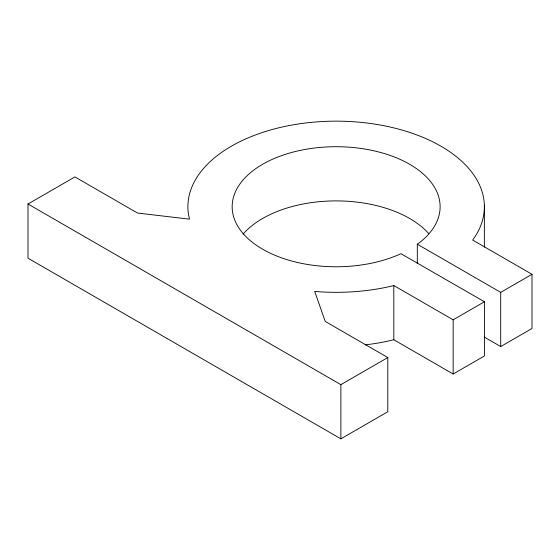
<?xml version="1.0" encoding="UTF-8"?>
<svg xmlns="http://www.w3.org/2000/svg" width="560" height="560" viewBox="0 0 560 560"><rect width="100%" height="100%" fill="white"/><g stroke="black" fill="none" stroke-linecap="round" stroke-linejoin="round"><path stroke-width="0.84" d="M417.312 263.438L417.312 244.209L419.776 242.41A103.978 60.032 0 0 0 372.05 150.402A103.978 60.032 0 0 0 232.407 202.601A103.978 60.032 0 0 0 358.288 265.398L364.889 264.432A103.978 60.032 0 0 0 400.939 253.694L484.442 301.756L484.442 355.943L453.159 374.01L393.82 339.752L386.358 341.467A148.253 85.589 0 0 1 365.127 344.869M484.442 301.756L453.159 319.816L393.82 285.558L386.358 287.273A148.253 85.589 0 0 1 319.487 291.788L314.685 291.382L325.227 321.426L387.8 357.553L387.8 411.74L340.872 438.837L28 258.202L28 204.008L74.928 176.918L137.508 213.045L189.476 219.163L188.412 213.899A148.253 85.589 0 0 1 357.609 122.052A148.253 85.589 0 0 1 474.124 238.042L472.64 240.03L532 274.295L532 328.489L500.71 346.556L484.183 337.008M28 204.008L340.872 384.643L387.8 357.553M417.312 244.209L500.71 292.362L532 274.295M500.71 292.362L500.71 346.556M484.365 205.177L484.365 247.128M453.159 319.816L453.159 374.01M393.82 285.558L393.82 339.752M340.872 384.643L340.872 438.837M243.047 234.192A103.978 60.032 0 0 1 335.377 200.9A103.978 60.032 0 0 1 428.54 233.401"/></g></svg>
